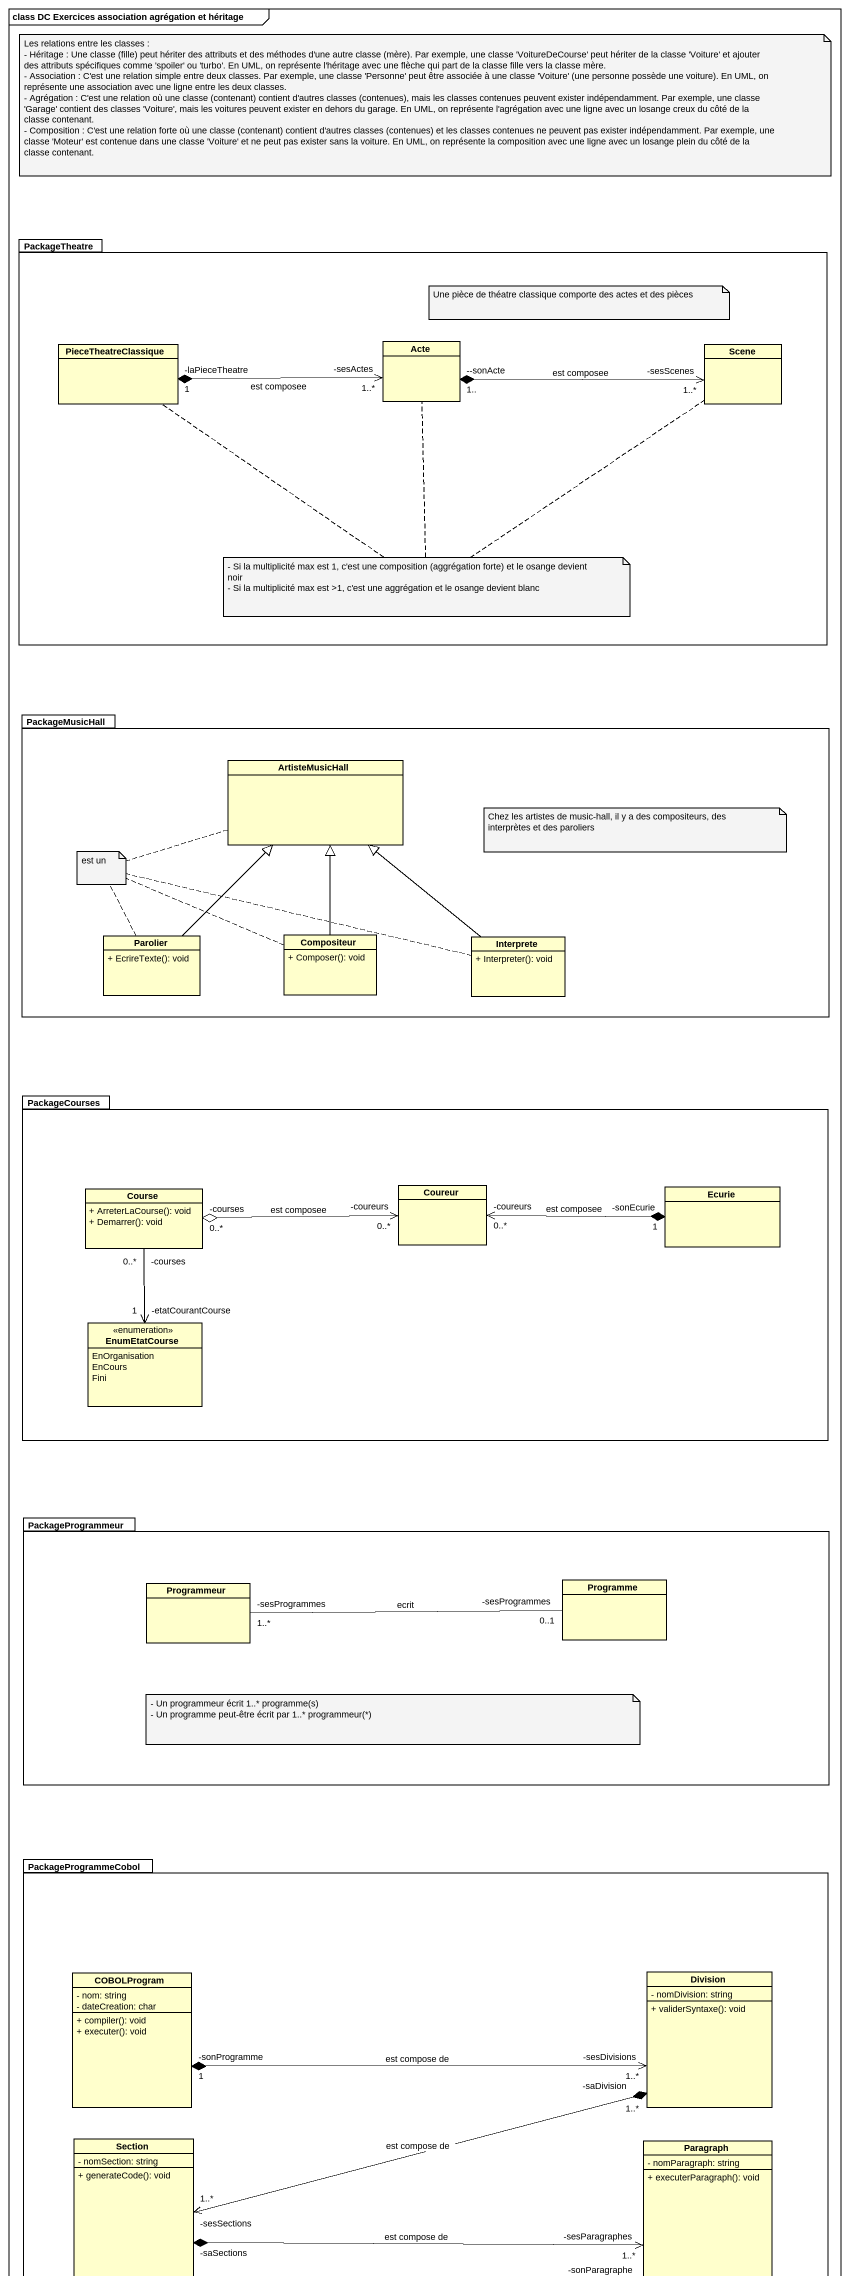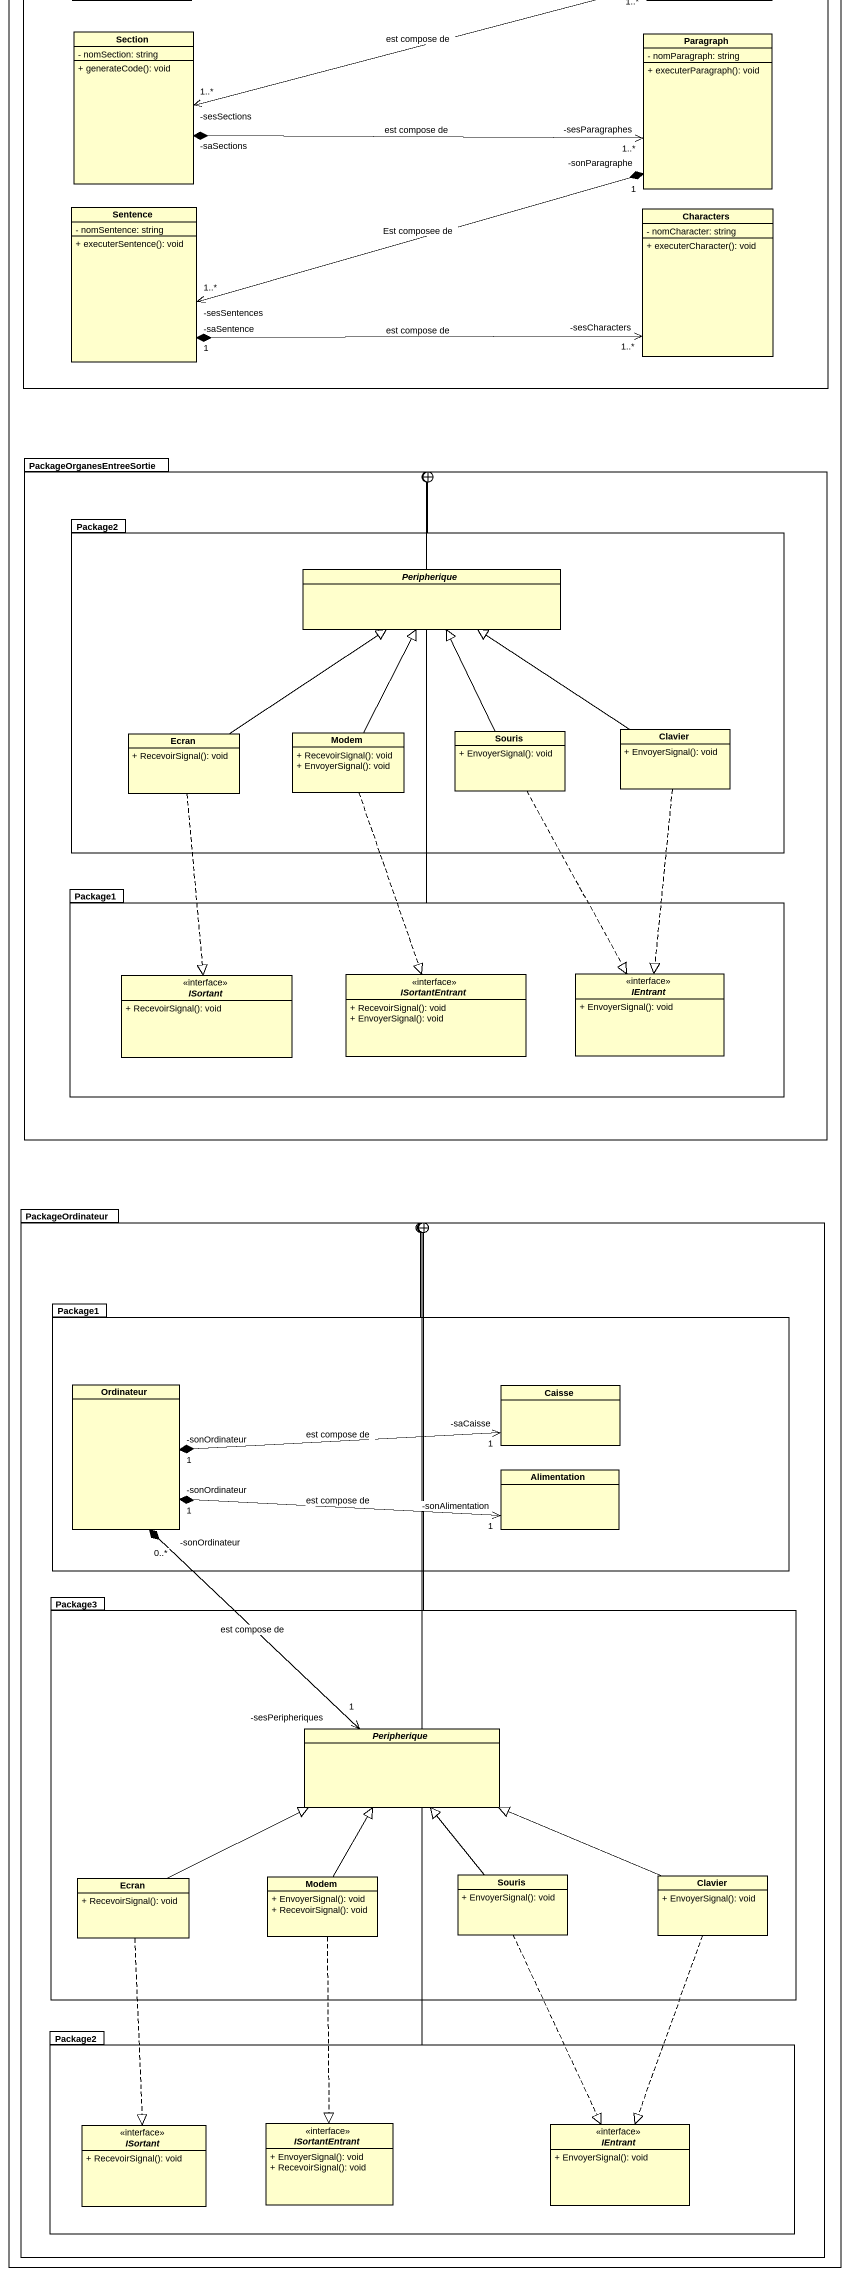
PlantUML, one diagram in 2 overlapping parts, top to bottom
@startuml
mainframe class DC Exercices association agrégation et héritage
hide circle
hide empty members
skinparam classAttributeIconSize 0
package PackageTheatre {
  class PieceTheatreClassique
  class Acte
  class Scene
}
package PackageMusicHall {
  class ArtisteMusicHall
  class Parolier {
    + EcrireTexte(): void
  }
  class Compositeur {
    + Composer(): void
  }
  class Interprete {
    + Interpreter(): void
  }
}
package PackageCourses {
  class Course {
    + ArreterLaCourse(): void
    + Demarrer(): void
  }
  class Coureur
  class Ecurie
  enum EnumEtatCourse {
    EnOrganisation
    EnCours
    Fini
  }
}
package PackageProgrammeur {
  class Programmeur
  class Programme
}
package PackageProgrammeCobol {
  class COBOLProgram {
    - nom: string
    - dateCreation: char
    + compiler(): void
    + executer(): void
  }
  class Division {
    - nomDivision: string
    + validerSyntaxe(): void
  }
  class Section {
    - nomSection: string
    + generateCode(): void
  }
  class Paragraph {
    - nomParagraph: string
    + executerParagraph(): void
  }
  class Sentence {
    - nomSentence: string
    + executerSentence(): void
  }
  class Characters {
    - nomCharacter: string
    + executerCharacter(): void
  }
}
package PackageOrganesEntreeSortie {
  package Package2 {
    abstract class Peripherique
    class Souris {
      + EnvoyerSignal(): void
    }
    class Clavier {
      + EnvoyerSignal(): void
    }
    class Ecran {
      + RecevoirSignal(): void
    }
    class Modem {
      + RecevoirSignal(): void
      + EnvoyerSignal(): void
    }
  }
  package Package1 {
    interface ISortant <<interface>> {
      + RecevoirSignal(): void
    }
    interface ISortantEntrant <<interface>> {
      + RecevoirSignal(): void
      + EnvoyerSignal(): void
    }
    interface IEntrant <<interface>> {
      + EnvoyerSignal(): void
    }
  }
}
package PackageOrdinateur {
  package "Package1" as Package1_2 {
    class Ordinateur
    class Caisse
    class Alimentation
  }
  package Package3 {
    abstract class "Peripherique" as Peripherique_2
    class "Ecran" as Ecran_2 {
      + RecevoirSignal(): void
    }
    class "Modem" as Modem_2 {
      + EnvoyerSignal(): void
      + RecevoirSignal(): void
    }
    class "Souris" as Souris_2 {
      + EnvoyerSignal(): void
    }
    class "Clavier" as Clavier_2 {
      + EnvoyerSignal(): void
    }
  }
  package "Package2" as Package2_2 {
    interface "ISortantEntrant" as ISortantEntrant_2 <<interface>> {
      + EnvoyerSignal(): void
      + RecevoirSignal(): void
    }
    interface "IEntrant" as IEntrant_2 <<interface>> {
      + EnvoyerSignal(): void
    }
    interface "ISortant" as ISortant_2 <<interface>> {
      + RecevoirSignal(): void
    }
  }
}
Acte "-sesActes\n1..*" <-left-* "-laPieceTheatre\n1" PieceTheatreClassique : est composee
Scene "-sesScenes\n1..*" <-left-* "--sonActe\n1.." Acte : est composee
Parolier -up-|> ArtisteMusicHall
Compositeur -up-|> ArtisteMusicHall
Interprete -up-|> ArtisteMusicHall
Coureur "-coureurs\n0..*" <-left-o "-courses\n0..*" Course : est composee
Coureur "-coureurs\n0..*" <-right-* "-sonEcurie\n1" Ecurie : est composee
EnumEtatCourse "-etatCourantCourse\n1" <-up- "-courses\n0..*" Course
Programmeur "-sesProgrammes\n1..*" -right- "-sesProgrammes\n0..1" Programme : ecrit
Division "-sesDivisions\n1..*" <-left-* "-sonProgramme\n1" COBOLProgram : est compose de
Section "-sesSections\n1..*" <-right-* "-saDivision\n1..*" Division : est compose de
Paragraph "-sesParagraphes\n1..*" <-left-* "-saSections" Section : est compose de
Sentence "-sesSentences\n1..*" <-right-* "-sonParagraphe\n1" Paragraph : Est composee de
Characters "-sesCharacters\n1..*" <-left-* "-saSentence\n1" Sentence : est compose de
Package2 --+ PackageOrganesEntreeSortie
Souris -up-|> Peripherique
Souris ..|> IEntrant
Clavier -up-|> Peripherique
Clavier ..|> IEntrant
Ecran -up-|> Peripherique
Ecran ..|> ISortant
Modem -up-|> Peripherique
Modem ..|> ISortantEntrant
Package1 -up-+ PackageOrganesEntreeSortie
Package1_2 --+ PackageOrdinateur
Caisse "-saCaisse\n1" <-left-* "-sonOrdinateur\n1" Ordinateur : est compose de
Alimentation "-sonAlimentation\n1" <-left-* "-sonOrdinateur\n1" Ordinateur : est compose de
Package3 -up-+ PackageOrdinateur
Peripherique_2 "-sesPeripheriques\n1" <-up-* "-sonOrdinateur\n0..*" Ordinateur : est compose de
Ecran_2 -right-|> Peripherique_2
Ecran_2 ..|> ISortant_2
Modem_2 -up-|> Peripherique_2
Modem_2 ..|> ISortantEntrant_2
Souris_2 -up-|> Peripherique_2
Souris_2 ..|> IEntrant_2
Clavier_2 -left-|> Peripherique_2
Clavier_2 ..|> IEntrant_2
Package2_2 -up-+ PackageOrdinateur
note as N1
  Les relations entre les classes :
  - Héritage : Une classe (fille) peut hériter des attributs et des méthodes d'une autre classe (mère). Par exemple, une classe 'VoitureDeCourse' peut hériter de la classe 'Voiture' et ajouter des attributs spécifiques comme 'spoiler' ou 'turbo'. En UML, on représente l'héritage avec une flèche qui part de la classe fille vers la classe mère.
  - Association : C'est une relation simple entre deux classes. Par exemple, une classe 'Personne' peut être associée à une classe 'Voiture' (une personne possède une voiture). En UML, on représente une association avec une ligne entre les deux classes.
  - Agrégation : C'est une relation où une classe (contenant) contient d'autres classes (contenues), mais les classes contenues peuvent exister indépendamment. Par exemple, une classe 'Garage' contient des classes 'Voiture', mais les voitures peuvent exister en dehors du garage. En UML, on représente l'agrégation avec une ligne avec un losange creux du côté de la classe contenant.
  - Composition : C'est une relation forte où une classe (contenant) contient d'autres classes (contenues) et les classes contenues ne peuvent pas exister indépendamment. Par exemple, une classe 'Moteur' est contenue dans une classe 'Voiture' et ne peut pas exister sans la voiture. En UML, on représente la composition avec une ligne avec un losange plein du côté de la classe contenant.
end note
note as N2
  Une pièce de théatre classique comporte des actes et des pièces
end note
note as N3
  - Si la multiplicité max est 1, c'est une composition (aggrégation forte) et le osange devient noir
  - Si la multiplicité max est >1, c'est une aggrégation et le osange devient blanc
end note
N3 .. Scene
N3 .. PieceTheatreClassique
N3 .. Acte
note as N4
  Chez les artistes de music-hall, il y a des compositeurs, des interprètes et des paroliers
end note
note as N5
  est un
end note
N5 .. ArtisteMusicHall
N5 .. Parolier
N5 .. Compositeur
N5 .. Interprete
note as N6
  - Un programmeur écrit 1..* programme(s)
  - Un programme peut-être écrit par 1..* programmeur(*)
end note
@enduml
